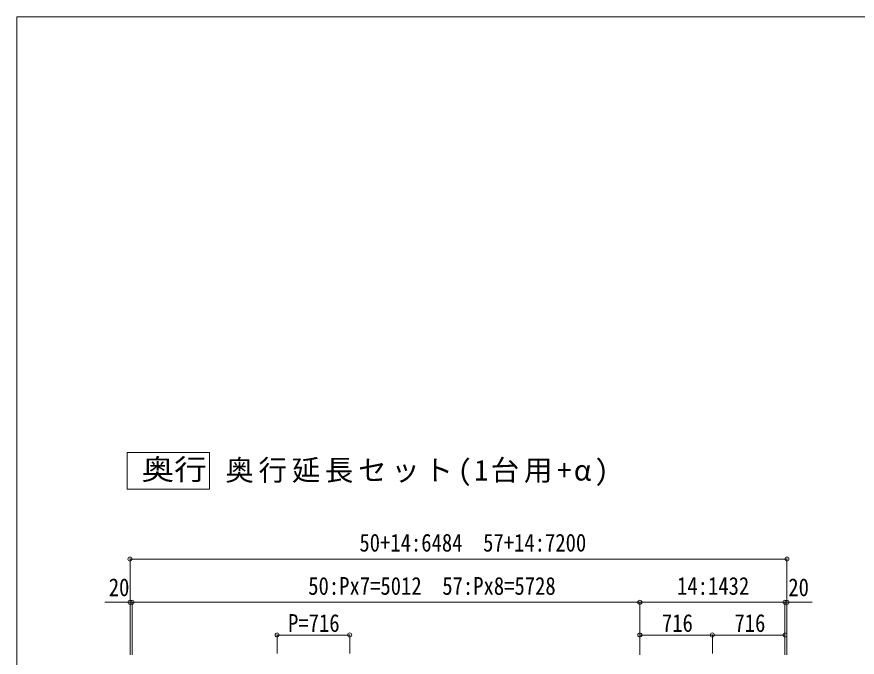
# Model space of a CAD drawing. Units: millimetres at full size, sheet at 1:40. Extents: x -29423 to 3259, y -7760 to 7760.
# Drawn here: x -19227 to -10932, y 1438 to 7760 of the extents above; entities that cross this region are included whole.
import ezdxf
from ezdxf.enums import TextEntityAlignment as Align

# ---------------------------------------------------------------- set-up
doc = ezdxf.new("R2010")
doc.units = ezdxf.units.MM
doc.header["$LTSCALE"] = 40
doc.header["$PDMODE"] = 32
doc.header["$PDSIZE"] = 40
doc.layers.add('0-6_OTH_LINE', color=6, linetype='Continuous', lineweight=9)
doc.layers.add('F-0_240', color=7, linetype='Continuous', lineweight=9)
doc.styles.add('ＭＳ ゴシック', font='')
doc.styles.get('ＭＳ ゴシック').set_extended_font_data('MS Gothic')

msp = doc.modelspace()

# ---------------------------------------------------------------- linework, layer by layer
at = {"layer": '0-6_OTH_LINE'}
for p, q in [((-18109.22, 2407.33), (-18109.22, 1464.68)), ((-18109.22, 2407.33), (-11625.22, 2407.33)), ((-11625.22, 2407.33), (-11625.22, 1464.68)), ((-18109.22, 1980.41), (-18109.22, 1461.92)), ((-18109.22, 1980.41), (-18089.22, 1980.41)), ((-18089.22, 1980.41), (-18089.22, 1461.92)), ((-18089.22, 1980.41), (-13077.22, 1980.41)), ((-13077.22, 1980.41), (-13077.22, 1461.92)), ((-13077.22, 1980.41), (-11645.22, 1980.41)), ((-11645.22, 1980.41), (-11645.22, 1461.92)), ((-11645.22, 1980.41), (-11625.22, 1980.41)), ((-11625.22, 1980.41), (-11625.22, 1461.92)), ((-16657.22, 1657.33), (-16657.22, 1474.88)), ((-16657.22, 1657.33), (-15941.22, 1657.33)), ((-15941.22, 1657.33), (-15941.22, 1474.88)), ((-13077.22, 1657.33), (-13077.22, 1474.88)), ((-13077.22, 1657.33), (-12361.22, 1657.33)), ((-12361.22, 1657.33), (-12361.22, 1474.88)), ((-12361.22, 1657.33), (-12361.22, 1474.88)), ((-12361.22, 1657.33), (-11645.22, 1657.33)), ((-11645.22, 1657.33), (-11645.22, 1474.88))]:
    msp.add_line(p, q, dxfattribs=at)
at = {"layer": '0-6_OTH_LINE', "lineweight": 18}
for p, q in [((-18109.22, 1980.41), (-18358.06, 1980.41)), ((-11376.39, 1980.41), (-11625.22, 1980.41))]:
    msp.add_line(p, q, dxfattribs=at)
at = {"layer": '0-6_OTH_LINE', "color": 3}
msp.add_lwpolyline([(-18137.3, 3457.94), (-17325.61, 3457.94), (-17325.61, 3098.54), (-18137.3, 3098.54)], close=True, dxfattribs=at)
at = {"layer": '0-6_OTH_LINE'}
for p in [(-18109.22, 2407.33), (-11625.22, 2407.33), (-18109.22, 1980.41), (-18089.22, 1980.41), (-13077.22, 1980.41), (-11645.22, 1980.41), (-11625.22, 1980.41), (-16657.22, 1657.33), (-15941.22, 1657.33), (-13077.22, 1657.33), (-12361.22, 1657.33), (-11645.22, 1657.33)]:
    msp.add_point(p, dxfattribs=at)
at = {"layer": 'F-0_240', "color": 5}
for q in [(-19226.65, -7760), (2693.35, 7760)]:
    msp.add_line((-19226.65, 7760), q, dxfattribs=at)

# ---------------------------------------------------------------- texts
at = {"layer": '0-6_OTH_LINE', "color": 2, "style": 'ＭＳ ゴシック', "width": 1.15}
msp.add_text('奥行', height=205.3, dxfattribs=at).set_placement((-17996.17, 3127.31), align=Align.BOTTOM_LEFT)
at = {"layer": '0-6_OTH_LINE', "color": 7, "style": 'ＭＳ ゴシック', "width": 0.85}
for s, p in [('50+14:6484  57+14:7200', (-15845.28, 2428.2)), ('20', (-18318.81, 1987.91)), ('50:Px7=5012  57:Px8=5728', (-16350.18, 2001.28)), ('14:1432', (-12710.02, 2001.28)), ('20', (-11612.14, 1987.93)), ('P=716', (-16549.22, 1635.28)), ('716', (-12859.54, 1635.28)), ('716', (-12143.54, 1635.28))]:
    msp.add_text(s, height=176, dxfattribs=at).set_placement(p, align=Align.BOTTOM_LEFT)
at = {"layer": '0-6_OTH_LINE', "color": 2, "insert": (-17168.3, 3127.31), "char_height": 205.3, "attachment_point": 7, "style": 'ＭＳ ゴシック'}
msp.add_mtext('\\T1.17;奥行延長セット(1台用+α)', dxfattribs=at)

doc.saveas('drawing.dxf')
